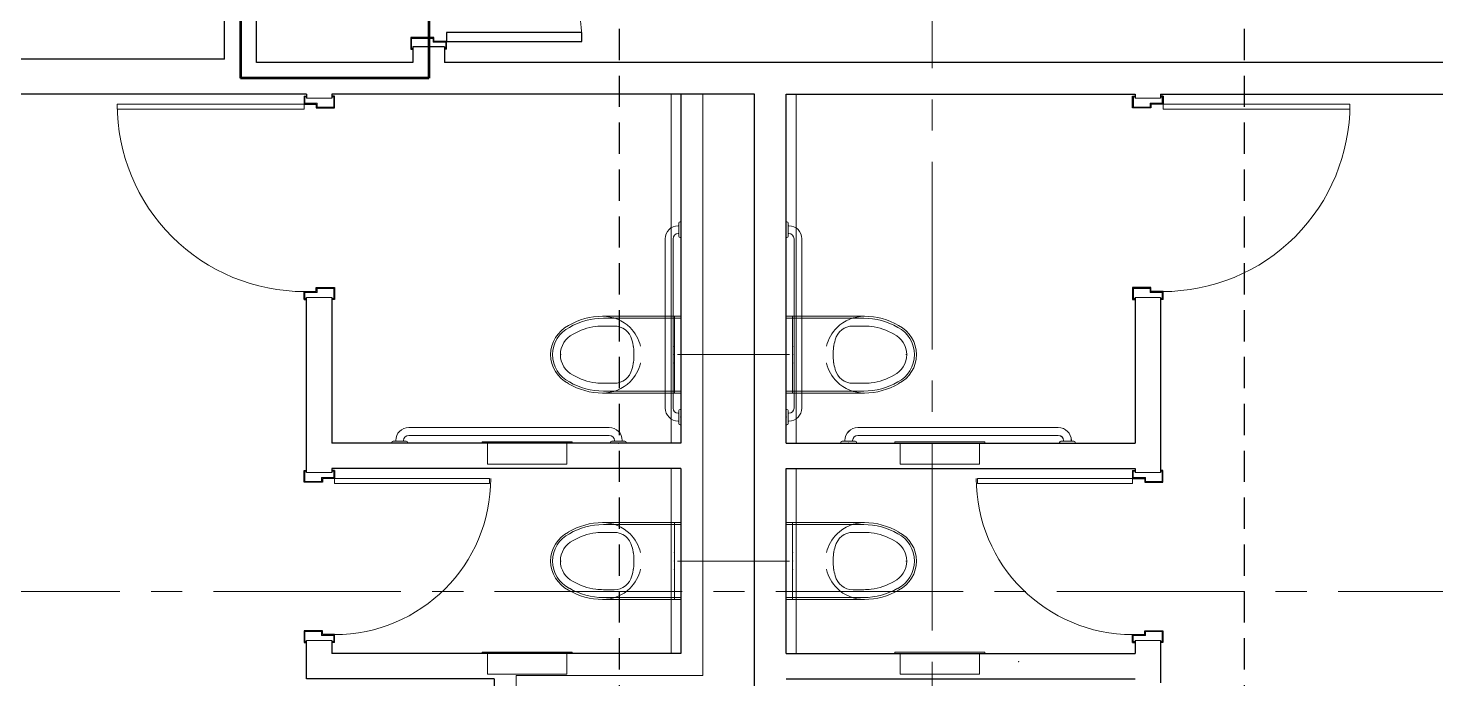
# Model space of a CAD drawing. Header units: inches. Extents: x -26012 to 27, y -11337 to 2082.
# Drawn here: x -21954.6 to -21684.2, y 650.4 to 775.3 of the extents above; entities that cross this region are included whole.
import ezdxf

# ---------------------------------------------------------------- set-up
doc = ezdxf.new("R2010")
doc.units = ezdxf.units.IN
doc.header["$LTSCALE"] = 48
doc.header["$MEASUREMENT"] = 0
for name, pattern in [('A106$0$DGN Style 4', [381.581252, 190.671456, -95.335728, 0.238339, -95.335728]), ('A_Column Grid$0$CENTER2', [1.125, 0.75, -0.125, 0.125, -0.125]), ('NB - 13th_Penthouse_plan$0$HIDDEN2', [0.1875, 0.125, -0.0625])]:
    doc.linetypes.add(name, pattern=pattern)
for name, color, linetype in [('A106$0$A-DOOR', 8, 'Continuous'), ('A106$0$A-DOOR-FRAM', 8, 'Continuous'), ('A106$0$A-FLOR-PFIX', 8, 'Continuous'), ('A106$0$A-FLOR-SPCL', 8, 'Continuous'), ('A106$0$A-WALL-FULL-INTR', 8, 'Continuous'), ('A106$0$bc105-11 - A-WALL-FIRE', 8, 'Continuous'), ('A106$0$Level 30', 8, 'Continuous'), ('A605$0$A-CLNG-MECH-RTRN', 8, 'Continuous'), ('A605$0$A-CLNG-OPNG', 8, 'Continuous'), ('A605$0$A-WALL-FIRE', 8, 'Continuous'), ('A605$0$bc105-11 - Level 30', 8, 'Continuous'), ('A_Column Grid$0$A-GRID-GRD1-15', 8, 'A_Column Grid$0$CENTER2'), ('NB - 13th_Penthouse_plan$0$STDROPS', 1, 'NB - 13th_Penthouse_plan$0$HIDDEN2'), ('XREF', 8, 'Continuous')]:
    doc.layers.add(name, color=color, linetype=linetype)

# ---------------------------------------------------------------- blocks, each defined once
blk = doc.blocks.new('*U422')
at = {"layer": 'A106$0$A-DOOR', "linetype": 'Continuous', "lineweight": 0}
blk.add_arc((-76.5, 208, 0), 208, 270.0004, 360, dxfattribs=at)
at = {"layer": 'A106$0$A-DOOR', "linetype": 'Continuous', "lineweight": 0, "extrusion": (0, 0, -1)}
blk.add_arc((76.5, -208, 0), 208, 90.0004, 180, dxfattribs=at)
at = {"layer": 'A106$0$A-DOOR', "linetype": 'Continuous', "lineweight": 30}
for points in [[(131.5, 208, 0), (131.5, 194, 0), (-76.5, 194, 0), (-76.5, 208, 0)], [(131.5, -208, 0), (131.5, -194, 0), (-76.5, -194, 0), (-76.5, -208, 0)]]:
    blk.add_3dface(points, dxfattribs=at)
at = {"layer": 'A106$0$A-DOOR-FRAM', "linetype": 'Continuous', "lineweight": 30}
for p, q in [((-131.5, 202, 0), (-131.5, 220, 0)), ((-131.5, 220, 0), (-128.5, 220, 0)), ((-76.5, 220, 0), (-79.5, 220, 0)), ((-76.5, 220, 0), (-76.5, 208, 0)), ((-95.9, 202, 0), (-131.5, 202, 0)), ((-76.5, 208, 0), (-95.9, 208, 0)), ((-95.9, 208, 0), (-95.9, 202, 0)), ((-131.5, -202, 0), (-131.5, -220, 0)), ((-95.9, -202, 0), (-131.5, -202, 0)), ((-95.9, -208, 0), (-95.9, -202, 0)), ((-76.5, -208, 0), (-95.9, -208, 0)), ((-76.5, -220, 0), (-76.5, -208, 0)), ((-131.5, -220, 0), (-128.5, -220, 0)), ((-76.5, -220, 0), (-79.5, -220, 0))]:
    blk.add_line(p, q, dxfattribs=at)
at = {"layer": 'A106$0$A-DOOR-FRAM', "linetype": 'Continuous', "lineweight": 13}
for p, q in [((-130.3, 203.2, 0), (-130.3, 218.8, 0)), ((-130.3, 218.8, 0), (-128.5, 218.8, 0)), ((-128.5, 218.8, 0), (-128.5, 220, 0)), ((-79.5, 220, 0), (-79.5, 218.8, 0)), ((-77.7, 218.8, 0), (-79.5, 218.8, 0)), ((-77.7, 218.8, 0), (-77.7, 209.2, 0)), ((-97.1, 203.2, 0), (-130.3, 203.2, 0)), ((-77.7, 209.2, 0), (-97.1, 209.2, 0)), ((-97.1, 209.2, 0), (-97.1, 203.2, 0)), ((-97.1, -203.2, 0), (-130.3, -203.2, 0)), ((-130.3, -203.2, 0), (-130.3, -218.8, 0)), ((-97.1, -209.2, 0), (-97.1, -203.2, 0)), ((-77.7, -209.2, 0), (-97.1, -209.2, 0)), ((-77.7, -218.8, 0), (-77.7, -209.2, 0)), ((-130.3, -218.8, 0), (-128.5, -218.8, 0)), ((-128.5, -218.8, 0), (-128.5, -220, 0)), ((-79.5, -220, 0), (-79.5, -218.8, 0)), ((-77.7, -218.8, 0), (-79.5, -218.8, 0))]:
    blk.add_line(p, q, dxfattribs=at)
blk = doc.blocks.new('A106$0$AFWALL')
at = {"layer": 'A106$0$A-FLOR-PFIX', "linetype": 'Continuous', "lineweight": 13}
for p, q in [((0, 7), (0, 7.38)), ((1.23, 7.38), (0, 7.38)), ((0, 7.38), (0, 5.92)), ((14.88, 7), (0, 7)), ((0, 7), (0, 0)), ((0, 5.92), (0, 5.64)), ((0, 5.64), (0, 5.1)), ((1.23, 3.52), (1.23, 7.38)), ((15.02, 7.38), (1.23, 7.38)), ((1.23, 7.38), (1.23, 5.73)), ((1.23, 5.73), (1.23, 5.48)), ((1.23, 5.48), (1.23, 4.99)), ((14.88, 5.5), (12.83, 5.5)), ((0, 5.1), (0, 4.4)), ((0, 4.4), (0, 3.11)), ((0, 2.92), (0, 3.11)), ((0, 2.74), (0, 2.92)), ((0, 2.59), (0, 2.74)), ((1.23, 4.99), (1.23, 4.35)), ((1.23, 4.35), (1.23, 3.07)), ((1.23, 3.52), (1.23, 3.28)), ((1.23, 3.28), (1.23, 2.6)), ((1.23, 2.84), (1.23, 3.07)), ((1.23, 2.63), (1.23, 2.84)), ((-0.64, 0), (0.57, 0)), ((0, 2.59), (0, 1.85)), ((0, 1.85), (0, 0.96)), ((0, 0.96), (0, 0)), ((0, -7), (0, 0)), ((0, 0), (0, -0.96)), ((0.64, 0), (0, 0)), ((1.23, 2.45), (1.23, 2.63)), ((1.23, 2.6), (1.23, 1.62)), ((1.23, 2.45), (1.23, 1.75)), ((1.23, 1.75), (1.23, 0.91)), ((1.23, 1.62), (1.23, 1.59)), ((1.23, 1.59), (1.23, 1.5)), ((1.23, 1.5), (1.23, 1.35)), ((1.23, 1.35), (1.23, 0.92)), ((1.23, 0.92), (1.23, 0.47)), ((1.23, 0.91), (1.23, 0)), ((1.23, 0.47), (1.23, 0)), ((1.23, 0), (1.23, -0.47)), ((1.23, 0), (1.23, -0.91)), ((1.29, 0), (1.23, 0)), ((8.95, 0), (8.94, 0)), ((8.94, 0), (9, 0)), ((9.05, 0), (8.95, 0)), ((9.14, 1.62), (9.21, 1.62)), ((22.99, 0), (23.05, 0)), ((23.05, 0), (23.09, 0)), ((23.09, 0), (23.12, 0)), ((23.12, 0), (23.13, 0)), ((0, -0.96), (0, -1.85)), ((0, -1.85), (0, -2.59)), ((0, -2.74), (0, -2.59)), ((1.23, -0.47), (1.23, -0.92)), ((1.23, -0.91), (1.23, -1.75)), ((1.23, -0.92), (1.23, -1.35)), ((1.23, -1.35), (1.23, -1.5)), ((1.23, -1.5), (1.23, -1.59)), ((1.23, -1.59), (1.23, -1.62)), ((1.23, -1.62), (1.23, -2.6)), ((1.23, -1.75), (1.23, -2.45)), ((1.23, -2.63), (1.23, -2.45)), ((1.23, -2.6), (1.23, -3.28)), ((1.23, -2.84), (1.23, -2.63)), ((7.67, -1.62), (7.66, -1.62)), ((7.66, -1.62), (7.71, -1.62)), ((7.76, -1.62), (7.67, -1.62)), ((9.14, -1.62), (9.21, -1.62)), ((0, -2.92), (0, -2.74)), ((0, -3.11), (0, -2.92)), ((0, -4.4), (0, -3.11)), ((0, -4.4), (0, -5.1)), ((0, -5.1), (0, -5.64)), ((1.23, -3.07), (1.23, -2.84)), ((1.23, -4.35), (1.23, -3.07)), ((1.23, -3.28), (1.23, -3.52)), ((1.23, -3.52), (1.23, -7.38)), ((1.23, -4.35), (1.23, -4.99)), ((1.23, -4.99), (1.23, -5.48)), ((0, -5.64), (0, -5.92)), ((0, -7.38), (0, -5.92)), ((0, -7), (0, -7.38)), ((14.88, -7), (0, -7)), ((1.23, -7.38), (0, -7.38)), ((1.23, -5.48), (1.23, -5.73)), ((1.23, -7.38), (1.23, -5.73)), ((15.02, -7.38), (1.23, -7.38)), ((14.88, -5.5), (12.83, -5.5))]:
    blk.add_line(p, q, dxfattribs=at)
for centre, radius, start, end in [((12.81, 2), 3.5, 89.6441, 166.4342), ((15.04, -0.17), 7.54, 90.1427, 134.4461), ((14.88, -6), 13, 59.8405, 90), ((14.88, -6), 13, 59.8406, 90.0001), ((14.88, -6), 11.5, 82.8545, 90), ((14.95, -5.73), 13.11, 59.5714, 89.6853), ((14.88, -6), 11.5, 59.6174, 82.8545), ((18.75, 0), 6.25, 0, 63.0198), ((15.04, -0.17), 7.54, 134.4461, 166.2742), ((19, 0), 10, 163.6146, 180), ((18.75, 0), 4.38, 0, 63.6571), ((18.75, 0), 5.88, 0, 63.119), ((15.04, 0.16), 7.54, 193.7258, 225.5539), ((19, 0), 10, 180, 196.3854), ((18.75, 0), 4.38, 296.3429, 0), ((18.75, 0), 5.88, 296.881, 0), ((18.75, 0), 6.25, 296.9802, 0), ((12.81, -2), 3.5, 193.5658, 270.3559), ((15.04, 0.16), 7.54, 225.5539, 269.8573), ((14.88, 6), 13, 269.9999, 300.1594), ((14.88, 6), 13, 270, 300.1595), ((14.88, 6), 11.5, 277.1455, 300.3826), ((14.88, 6), 11.5, 270, 277.1455), ((14.95, 5.73), 13.11, 270.3147, 300.4286)]:
    blk.add_arc(centre, radius, start, end, dxfattribs=at)
for p in [(0, 0), (1.23, 1.62), (1.23, 0), (1.23, -1.62)]:
    blk.add_point(p, dxfattribs=at)
blk = doc.blocks.new('A106$0$AFWALL_1')
at = {"layer": 'A106$0$A-FLOR-PFIX', "linetype": 'Continuous', "lineweight": 13}
for p, q in [((-15.02, 7.38), (-1.23, 7.38)), ((-14.88, 7), (0, 7)), ((-14.88, 5.5), (-12.83, 5.5)), ((-1.23, 3.52), (-1.23, 7.38)), ((-1.23, 7.38), (0, 7.38)), ((-1.23, 7.38), (-1.23, 5.73)), ((-1.23, 5.73), (-1.23, 5.48)), ((-1.23, 5.48), (-1.23, 4.99)), ((0, 7), (0, 7.38)), ((0, 7.38), (0, 5.92)), ((0, 7), (0, 0)), ((0, 5.92), (0, 5.64)), ((0, 5.64), (0, 5.1)), ((-1.23, 4.99), (-1.23, 4.35)), ((-1.23, 4.35), (-1.23, 3.07)), ((-1.23, 3.52), (-1.23, 3.28)), ((-1.23, 3.28), (-1.23, 2.6)), ((-1.23, 2.84), (-1.23, 3.07)), ((-1.23, 2.63), (-1.23, 2.84)), ((0, 5.1), (0, 4.4)), ((0, 4.4), (0, 3.11)), ((0, 2.92), (0, 3.11)), ((0, 2.74), (0, 2.92)), ((0, 2.59), (0, 2.74)), ((-23.12, 0), (-23.13, 0)), ((-23.09, 0), (-23.12, 0)), ((-23.05, 0), (-23.09, 0)), ((-22.99, 0), (-23.05, 0)), ((-9.14, 1.62), (-9.21, 1.62)), ((-9.05, 0), (-8.95, 0)), ((-8.94, 0), (-9, 0)), ((-8.95, 0), (-8.94, 0)), ((-1.29, 0), (-1.23, 0)), ((-1.23, 2.45), (-1.23, 2.63)), ((-1.23, 2.6), (-1.23, 1.62)), ((-1.23, 2.45), (-1.23, 1.75)), ((-1.23, 1.75), (-1.23, 0.91)), ((-1.23, 1.62), (-1.23, 1.59)), ((-1.23, 1.59), (-1.23, 1.5)), ((-1.23, 1.5), (-1.23, 1.35)), ((-1.23, 1.35), (-1.23, 0.92)), ((-1.23, 0.92), (-1.23, 0.47)), ((-1.23, 0.91), (-1.23, 0)), ((-1.23, 0.47), (-1.23, 0)), ((-1.23, 0), (-1.23, -0.47)), ((-1.23, 0), (-1.23, -0.91)), ((-0.64, 0), (0, 0)), ((0.64, 0), (-0.57, 0)), ((0, 2.59), (0, 1.85)), ((0, 1.85), (0, 0.96)), ((0, 0.96), (0, 0)), ((0, -7), (0, 0)), ((0, 0), (0, -0.96)), ((-9.14, -1.62), (-9.21, -1.62)), ((-7.76, -1.62), (-7.67, -1.62)), ((-7.66, -1.62), (-7.71, -1.62)), ((-7.67, -1.62), (-7.66, -1.62)), ((-1.23, -0.47), (-1.23, -0.92)), ((-1.23, -0.91), (-1.23, -1.75)), ((-1.23, -0.92), (-1.23, -1.35)), ((-1.23, -1.35), (-1.23, -1.5)), ((-1.23, -1.5), (-1.23, -1.59)), ((-1.23, -1.59), (-1.23, -1.62)), ((-1.23, -1.62), (-1.23, -2.6)), ((-1.23, -1.75), (-1.23, -2.45)), ((-1.23, -2.63), (-1.23, -2.45)), ((-1.23, -2.6), (-1.23, -3.28)), ((-1.23, -2.84), (-1.23, -2.63)), ((0, -0.96), (0, -1.85)), ((0, -1.85), (0, -2.59)), ((0, -2.74), (0, -2.59)), ((-1.23, -3.07), (-1.23, -2.84)), ((-1.23, -4.35), (-1.23, -3.07)), ((-1.23, -3.28), (-1.23, -3.52)), ((-1.23, -3.52), (-1.23, -7.38)), ((-1.23, -4.35), (-1.23, -4.99)), ((-1.23, -4.99), (-1.23, -5.48)), ((0, -2.92), (0, -2.74)), ((0, -3.11), (0, -2.92)), ((0, -4.4), (0, -3.11)), ((0, -4.4), (0, -5.1)), ((0, -5.1), (0, -5.64)), ((-15.02, -7.38), (-1.23, -7.38)), ((-14.88, -5.5), (-12.83, -5.5)), ((-14.88, -7), (0, -7)), ((-1.23, -5.48), (-1.23, -5.73)), ((-1.23, -7.38), (-1.23, -5.73)), ((-1.23, -7.38), (0, -7.38)), ((0, -5.64), (0, -5.92)), ((0, -7.38), (0, -5.92)), ((0, -7), (0, -7.38))]:
    blk.add_line(p, q, dxfattribs=at)
at = {"layer": 'A106$0$A-FLOR-PFIX', "linetype": 'Continuous', "lineweight": 13, "extrusion": (0, 0, -1)}
for centre, radius, start, end in [((18.75, 0), 6.25, 360, 63.0198), ((14.95, -5.73), 13.11, 59.5714, 89.6853), ((14.88, -6), 13, 59.8405, 90), ((14.88, -6), 13, 59.8406, 90.0001), ((14.88, -6), 11.5, 59.6174, 82.8545), ((14.88, -6), 11.5, 82.8545, 90), ((15.04, -0.17), 7.54, 90.1427, 134.4461), ((12.81, 2), 3.5, 89.6441, 166.4342), ((18.75, 0), 5.88, 360, 63.119), ((18.75, 0), 4.38, 360, 63.6571), ((15.04, -0.17), 7.54, 134.4461, 166.2742), ((19, 0), 10, 163.6146, 180), ((18.75, 0), 6.25, 296.9802, 360), ((18.75, 0), 5.88, 296.881, 360), ((18.75, 0), 4.38, 296.3429, 360), ((15.04, 0.16), 7.54, 193.7258, 225.5539), ((19, 0), 10, 180, 196.3854), ((14.88, 6), 13, 269.9999, 300.1594), ((14.88, 6), 13, 270, 300.1595), ((14.88, 6), 11.5, 277.1455, 300.3826), ((15.04, 0.16), 7.54, 225.5539, 269.8573), ((12.81, -2), 3.5, 193.5658, 270.3559), ((14.95, 5.73), 13.11, 270.3147, 300.4286), ((14.88, 6), 11.5, 270, 277.1455)]:
    blk.add_arc(centre, radius, start, end, dxfattribs=at)
at = {"layer": 'A106$0$A-FLOR-PFIX', "linetype": 'Continuous', "lineweight": 13}
for p in [(-1.23, 1.62), (-1.23, 0), (0, 0), (-1.23, -1.62)]:
    blk.add_point(p, dxfattribs=at)
blk = doc.blocks.new('A106$0$AFWALL_2')
at = {"layer": 'A106$0$A-FLOR-PFIX', "linetype": 'Continuous', "lineweight": 13}
for p, q in [((0, 7), (0, 7.38)), ((1.23, 7.38), (0, 7.38)), ((0, 7.38), (0, 5.92)), ((14.88, 7), (0, 7)), ((0, 7), (0, 0)), ((0, 5.92), (0, 5.64)), ((0, 5.64), (0, 5.1)), ((1.23, 3.52), (1.23, 7.38)), ((15.02, 7.38), (1.23, 7.38)), ((1.23, 7.38), (1.23, 5.73)), ((1.23, 5.73), (1.23, 5.48)), ((1.23, 5.48), (1.23, 4.99)), ((14.88, 5.5), (12.83, 5.5)), ((0, 5.1), (0, 4.4)), ((0, 4.4), (0, 3.11)), ((0, 2.92), (0, 3.11)), ((0, 2.74), (0, 2.92)), ((0, 2.59), (0, 2.74)), ((1.23, 4.99), (1.23, 4.35)), ((1.23, 4.35), (1.23, 3.07)), ((1.23, 3.52), (1.23, 3.28)), ((1.23, 3.28), (1.23, 2.6)), ((1.23, 2.84), (1.23, 3.07)), ((1.23, 2.63), (1.23, 2.84)), ((-0.64, 0), (0.57, 0)), ((0, 2.59), (0, 1.85)), ((0, 1.85), (0, 0.96)), ((0, 0.96), (0, 0)), ((0, -7), (0, 0)), ((0, 0), (0, -0.96)), ((0.64, 0), (0, 0)), ((1.23, 2.45), (1.23, 2.63)), ((1.23, 2.6), (1.23, 1.62)), ((1.23, 2.45), (1.23, 1.75)), ((1.23, 1.75), (1.23, 0.91)), ((1.23, 1.62), (1.23, 1.59)), ((1.23, 1.59), (1.23, 1.5)), ((1.23, 1.5), (1.23, 1.35)), ((1.23, 1.35), (1.23, 0.92)), ((1.23, 0.92), (1.23, 0.47)), ((1.23, 0.91), (1.23, 0)), ((1.23, 0.47), (1.23, 0)), ((1.23, 0), (1.23, -0.47)), ((1.23, 0), (1.23, -0.91)), ((1.29, 0), (1.23, 0)), ((8.95, 0), (8.94, 0)), ((8.94, 0), (9, 0)), ((9.05, 0), (8.95, 0)), ((9.14, 1.62), (9.21, 1.62)), ((22.99, 0), (23.05, 0)), ((23.05, 0), (23.09, 0)), ((23.09, 0), (23.12, 0)), ((23.12, 0), (23.13, 0)), ((0, -0.96), (0, -1.85)), ((0, -1.85), (0, -2.59)), ((0, -2.74), (0, -2.59)), ((1.23, -0.47), (1.23, -0.92)), ((1.23, -0.91), (1.23, -1.75)), ((1.23, -0.92), (1.23, -1.35)), ((1.23, -1.35), (1.23, -1.5)), ((1.23, -1.5), (1.23, -1.59)), ((1.23, -1.59), (1.23, -1.62)), ((1.23, -1.62), (1.23, -2.6)), ((1.23, -1.75), (1.23, -2.45)), ((1.23, -2.63), (1.23, -2.45)), ((1.23, -2.6), (1.23, -3.28)), ((1.23, -2.84), (1.23, -2.63)), ((7.67, -1.62), (7.66, -1.62)), ((7.66, -1.62), (7.71, -1.62)), ((7.76, -1.62), (7.67, -1.62)), ((9.14, -1.62), (9.21, -1.62)), ((0, -2.92), (0, -2.74)), ((0, -3.11), (0, -2.92)), ((0, -4.4), (0, -3.11)), ((0, -4.4), (0, -5.1)), ((0, -5.1), (0, -5.64)), ((1.23, -3.07), (1.23, -2.84)), ((1.23, -4.35), (1.23, -3.07)), ((1.23, -3.28), (1.23, -3.52)), ((1.23, -3.52), (1.23, -7.38)), ((1.23, -4.35), (1.23, -4.99)), ((1.23, -4.99), (1.23, -5.48)), ((0, -5.64), (0, -5.92)), ((0, -7.38), (0, -5.92)), ((0, -7), (0, -7.38)), ((14.88, -7), (0, -7)), ((1.23, -7.38), (0, -7.38)), ((1.23, -5.48), (1.23, -5.73)), ((1.23, -7.38), (1.23, -5.73)), ((15.02, -7.38), (1.23, -7.38)), ((14.88, -5.5), (12.83, -5.5))]:
    blk.add_line(p, q, dxfattribs=at)
for centre, radius, start, end in [((12.81, 2), 3.5, 89.6441, 166.4342), ((15.04, -0.17), 7.54, 90.1427, 134.4461), ((14.88, -6), 13, 59.8405, 90), ((14.88, -6), 13, 59.8406, 90.0001), ((14.88, -6), 11.5, 82.8545, 90), ((14.95, -5.73), 13.11, 59.5714, 89.6853), ((14.88, -6), 11.5, 59.6174, 82.8545), ((18.75, 0), 6.25, 0, 63.0198), ((15.04, -0.17), 7.54, 134.4461, 166.2742), ((19, 0), 10, 163.6146, 180), ((18.75, 0), 4.38, 0, 63.6571), ((18.75, 0), 5.88, 0, 63.119), ((15.04, 0.16), 7.54, 193.7258, 225.5539), ((19, 0), 10, 180, 196.3854), ((18.75, 0), 4.38, 296.3429, 0), ((18.75, 0), 5.88, 296.881, 0), ((18.75, 0), 6.25, 296.9802, 0), ((12.81, -2), 3.5, 193.5658, 270.3559), ((15.04, 0.16), 7.54, 225.5539, 269.8573), ((14.88, 6), 13, 269.9999, 300.1594), ((14.88, 6), 13, 270, 300.1595), ((14.88, 6), 11.5, 277.1455, 300.3826), ((14.88, 6), 11.5, 270, 277.1455), ((14.95, 5.73), 13.11, 270.3147, 300.4286)]:
    blk.add_arc(centre, radius, start, end, dxfattribs=at)
for p in [(0, 0), (1.23, 1.62), (1.23, 0), (1.23, -1.62)]:
    blk.add_point(p, dxfattribs=at)
blk = doc.blocks.new('A106$0$AFWALL_3')
at = {"layer": 'A106$0$A-FLOR-PFIX', "linetype": 'Continuous', "lineweight": 13}
for p, q in [((-15.02, 7.38), (-1.23, 7.38)), ((-14.88, 7), (0, 7)), ((-14.88, 5.5), (-12.83, 5.5)), ((-1.23, 3.52), (-1.23, 7.38)), ((-1.23, 7.38), (0, 7.38)), ((-1.23, 7.38), (-1.23, 5.73)), ((-1.23, 5.73), (-1.23, 5.48)), ((-1.23, 5.48), (-1.23, 4.99)), ((0, 7), (0, 7.38)), ((0, 7.38), (0, 5.92)), ((0, 7), (0, 0)), ((0, 5.92), (0, 5.64)), ((0, 5.64), (0, 5.1)), ((-1.23, 4.99), (-1.23, 4.35)), ((-1.23, 4.35), (-1.23, 3.07)), ((-1.23, 3.52), (-1.23, 3.28)), ((-1.23, 3.28), (-1.23, 2.6)), ((-1.23, 2.84), (-1.23, 3.07)), ((-1.23, 2.63), (-1.23, 2.84)), ((0, 5.1), (0, 4.4)), ((0, 4.4), (0, 3.11)), ((0, 2.92), (0, 3.11)), ((0, 2.74), (0, 2.92)), ((0, 2.59), (0, 2.74)), ((-23.12, 0), (-23.13, 0)), ((-23.09, 0), (-23.12, 0)), ((-23.05, 0), (-23.09, 0)), ((-22.99, 0), (-23.05, 0)), ((-9.14, 1.62), (-9.21, 1.62)), ((-9.05, 0), (-8.95, 0)), ((-8.94, 0), (-9, 0)), ((-8.95, 0), (-8.94, 0)), ((-1.29, 0), (-1.23, 0)), ((-1.23, 2.45), (-1.23, 2.63)), ((-1.23, 2.6), (-1.23, 1.62)), ((-1.23, 2.45), (-1.23, 1.75)), ((-1.23, 1.75), (-1.23, 0.91)), ((-1.23, 1.62), (-1.23, 1.59)), ((-1.23, 1.59), (-1.23, 1.5)), ((-1.23, 1.5), (-1.23, 1.35)), ((-1.23, 1.35), (-1.23, 0.92)), ((-1.23, 0.92), (-1.23, 0.47)), ((-1.23, 0.91), (-1.23, 0)), ((-1.23, 0.47), (-1.23, 0)), ((-1.23, 0), (-1.23, -0.47)), ((-1.23, 0), (-1.23, -0.91)), ((-0.64, 0), (0, 0)), ((0.64, 0), (-0.57, 0)), ((0, 2.59), (0, 1.85)), ((0, 1.85), (0, 0.96)), ((0, 0.96), (0, 0)), ((0, -7), (0, 0)), ((0, 0), (0, -0.96)), ((-9.14, -1.62), (-9.21, -1.62)), ((-7.76, -1.62), (-7.67, -1.62)), ((-7.66, -1.62), (-7.71, -1.62)), ((-7.67, -1.62), (-7.66, -1.62)), ((-1.23, -0.47), (-1.23, -0.92)), ((-1.23, -0.91), (-1.23, -1.75)), ((-1.23, -0.92), (-1.23, -1.35)), ((-1.23, -1.35), (-1.23, -1.5)), ((-1.23, -1.5), (-1.23, -1.59)), ((-1.23, -1.59), (-1.23, -1.62)), ((-1.23, -1.62), (-1.23, -2.6)), ((-1.23, -1.75), (-1.23, -2.45)), ((-1.23, -2.63), (-1.23, -2.45)), ((-1.23, -2.6), (-1.23, -3.28)), ((-1.23, -2.84), (-1.23, -2.63)), ((0, -0.96), (0, -1.85)), ((0, -1.85), (0, -2.59)), ((0, -2.74), (0, -2.59)), ((-1.23, -3.07), (-1.23, -2.84)), ((-1.23, -4.35), (-1.23, -3.07)), ((-1.23, -3.28), (-1.23, -3.52)), ((-1.23, -3.52), (-1.23, -7.38)), ((-1.23, -4.35), (-1.23, -4.99)), ((-1.23, -4.99), (-1.23, -5.48)), ((0, -2.92), (0, -2.74)), ((0, -3.11), (0, -2.92)), ((0, -4.4), (0, -3.11)), ((0, -4.4), (0, -5.1)), ((0, -5.1), (0, -5.64)), ((-15.02, -7.38), (-1.23, -7.38)), ((-14.88, -5.5), (-12.83, -5.5)), ((-14.88, -7), (0, -7)), ((-1.23, -5.48), (-1.23, -5.73)), ((-1.23, -7.38), (-1.23, -5.73)), ((-1.23, -7.38), (0, -7.38)), ((0, -5.64), (0, -5.92)), ((0, -7.38), (0, -5.92)), ((0, -7), (0, -7.38))]:
    blk.add_line(p, q, dxfattribs=at)
at = {"layer": 'A106$0$A-FLOR-PFIX', "linetype": 'Continuous', "lineweight": 13, "extrusion": (0, 0, -1)}
for centre, radius, start, end in [((18.75, 0), 6.25, 360, 63.0198), ((14.95, -5.73), 13.11, 59.5714, 89.6853), ((14.88, -6), 13, 59.8405, 90), ((14.88, -6), 13, 59.8406, 90.0001), ((14.88, -6), 11.5, 59.6174, 82.8545), ((14.88, -6), 11.5, 82.8545, 90), ((15.04, -0.17), 7.54, 90.1427, 134.4461), ((12.81, 2), 3.5, 89.6441, 166.4342), ((18.75, 0), 5.88, 360, 63.119), ((18.75, 0), 4.38, 360, 63.6571), ((15.04, -0.17), 7.54, 134.4461, 166.2742), ((19, 0), 10, 163.6146, 180), ((18.75, 0), 6.25, 296.9802, 360), ((18.75, 0), 5.88, 296.881, 360), ((18.75, 0), 4.38, 296.3429, 360), ((15.04, 0.16), 7.54, 193.7258, 225.5539), ((19, 0), 10, 180, 196.3854), ((14.88, 6), 13, 269.9999, 300.1594), ((14.88, 6), 13, 270, 300.1595), ((14.88, 6), 11.5, 277.1455, 300.3826), ((15.04, 0.16), 7.54, 225.5539, 269.8573), ((12.81, -2), 3.5, 193.5658, 270.3559), ((14.95, 5.73), 13.11, 270.3147, 300.4286), ((14.88, 6), 11.5, 270, 277.1455)]:
    blk.add_arc(centre, radius, start, end, dxfattribs=at)
at = {"layer": 'A106$0$A-FLOR-PFIX', "linetype": 'Continuous', "lineweight": 13}
for p in [(-1.23, 1.62), (-1.23, 0), (0, 0), (-1.23, -1.62)]:
    blk.add_point(p, dxfattribs=at)
blk = doc.blocks.new('*U376')
at = {"layer": 'A106$0$A-FLOR-SPCL', "linetype": 'Continuous', "lineweight": 13}
for p, q in [((-8.63, 0.75), (-8.63, 0.5)), ((8.63, 0.75), (-8.63, 0.75)), ((8.63, 0.5), (-8.63, 0.5)), ((-7.63, 0.5), (-7.63, -3.5)), ((7.63, 0.5), (7.62, -3.5)), ((8.63, 0.75), (8.63, 0.5)), ((7.62, -3.5), (-7.63, -3.5))]:
    blk.add_line(p, q, dxfattribs=at)
blk = doc.blocks.new('*U377')
at = {"layer": 'A106$0$A-FLOR-SPCL', "linetype": 'Continuous', "lineweight": 13}
for p, q in [((-8.63, 0.75), (-8.63, 0.5)), ((-8.63, 0.75), (8.63, 0.75)), ((-8.63, 0.5), (8.63, 0.5)), ((-7.63, 0.5), (-7.62, -3.5)), ((7.63, 0.5), (7.63, -3.5)), ((8.63, 0.75), (8.63, 0.5)), ((-7.62, -3.5), (7.63, -3.5))]:
    blk.add_line(p, q, dxfattribs=at)
blk = doc.blocks.new('*U379')
at = {"layer": 'A106$0$A-FLOR-SPCL', "linetype": 'Continuous', "lineweight": 13}
for p, q in [((-8.63, 0.75), (-8.63, 0.5)), ((8.63, 0.75), (-8.63, 0.75)), ((8.63, 0.5), (-8.63, 0.5)), ((-7.63, 0.5), (-7.63, -3.5)), ((7.63, 0.5), (7.62, -3.5)), ((8.63, 0.75), (8.63, 0.5)), ((7.62, -3.5), (-7.63, -3.5))]:
    blk.add_line(p, q, dxfattribs=at)
blk = doc.blocks.new('*U380')
at = {"layer": 'A106$0$A-FLOR-SPCL', "linetype": 'Continuous', "lineweight": 13}
for p, q in [((-8.63, 0.75), (-8.63, 0.5)), ((-8.63, 0.75), (8.63, 0.75)), ((-8.63, 0.5), (8.63, 0.5)), ((-7.63, 0.5), (-7.62, -3.5)), ((7.63, 0.5), (7.63, -3.5)), ((8.63, 0.75), (8.63, 0.5)), ((-7.62, -3.5), (7.63, -3.5))]:
    blk.add_line(p, q, dxfattribs=at)
blk = doc.blocks.new('A106$0$GBPL02')
at = {"layer": 'A106$0$Level 30', "linetype": 'Continuous', "lineweight": 0}
for p, q in [((-1.75, 3), (-40.25, 3)), ((-43.51, 0.12), (-43.51, 0)), ((-43.25, 0.37), (-40.75, 0.37)), ((-42.75, 0.5), (-42.75, 0.37)), ((-41.26, 0.5), (-41.25, 0.38)), ((-40.5, 0.12), (-40.5, 0)), ((-1.75, 1.5), (-40.25, 1.5)), ((-1.5, 0.12), (-1.5, 0)), ((1.25, 0.37), (-1.25, 0.37)), ((-0.75, 0.5), (-0.75, 0.37)), ((0.75, 0.5), (0.75, 0.37)), ((1.5, 0.12), (1.5, 0))]:
    blk.add_line(p, q, dxfattribs=at)
at = {"layer": 'A106$0$Level 30', "linetype": 'Continuous', "lineweight": 0, "extrusion": (0, 0, -1)}
for centre, radius, start, end in [((40.25, 0.5), 2.5, 360, 90), ((40.25, 0.5), 1, 360, 90), ((40.75, 0.12), 0.25, 90, 180), ((-1.25, 0.12), 0.25, 90, 180)]:
    blk.add_arc(centre, radius, start, end, dxfattribs=at)
at = {"layer": 'A106$0$Level 30', "linetype": 'Continuous', "lineweight": 0}
for centre, radius, start, end in [((-1.75, 0.5), 2.5, 0, 90), ((-43.25, 0.12), 0.25, 90, 180), ((-1.75, 0.5), 1, 0, 90), ((-1.25, 0.12), 0.25, 90, 180)]:
    blk.add_arc(centre, radius, start, end, dxfattribs=at)
blk.add_point((0, 0), dxfattribs=at)
blk = doc.blocks.new('A106$0$GBPL02_1')
at = {"layer": 'A106$0$Level 30', "linetype": 'Continuous', "lineweight": 0}
for p, q in [((1.75, 3), (40.25, 3)), ((-1.5, 0.12), (-1.5, 0)), ((-1.25, 0.38), (1.25, 0.38)), ((-0.75, 0.5), (-0.75, 0.38)), ((0.75, 0.5), (0.75, 0.37)), ((1.5, 0.12), (1.5, 0)), ((1.75, 1.5), (40.25, 1.5)), ((40.5, 0.12), (40.5, 0)), ((43.25, 0.38), (40.75, 0.38)), ((41.26, 0.5), (41.25, 0.38)), ((42.75, 0.5), (42.75, 0.38)), ((43.51, 0.12), (43.51, 0))]:
    blk.add_line(p, q, dxfattribs=at)
at = {"layer": 'A106$0$Level 30', "linetype": 'Continuous', "lineweight": 0, "extrusion": (0, 0, -1)}
for centre, radius, start, end in [((-1.75, 0.5), 2.5, 360, 90), ((-1.75, 0.5), 1, 360, 90), ((-1.25, 0.12), 0.25, 90, 180), ((-43.26, 0.12), 0.25, 90, 180)]:
    blk.add_arc(centre, radius, start, end, dxfattribs=at)
at = {"layer": 'A106$0$Level 30', "linetype": 'Continuous', "lineweight": 0}
for centre, radius, start, end in [((40.25, 0.5), 2.5, 0, 90), ((-1.25, 0.12), 0.25, 90, 180), ((40.25, 0.5), 1, 0, 90), ((40.75, 0.12), 0.25, 90, 180)]:
    blk.add_arc(centre, radius, start, end, dxfattribs=at)
blk.add_point((0, 0), dxfattribs=at)
blk = doc.blocks.new('A106$0$GBPL01')
at = {"layer": 'A106$0$A-FLOR-SPCL', "linetype": 'Continuous', "lineweight": 0}
for p, q in [((-0.5, 36.75), (-0.38, 36.75)), ((-0.5, 35.25), (-0.38, 35.25)), ((-0.38, 37.25), (-0.38, 34.75)), ((-0.13, 37.5), (0, 37.5)), ((-3, 1.75), (-3, 34.25)), ((-1.5, 1.75), (-1.5, 34.25)), ((-0.12, 34.5), (0, 34.5)), ((-0.5, 0.75), (-0.38, 0.75)), ((-0.38, -1.25), (-0.38, 1.25)), ((-0.12, 1.5), (0, 1.5)), ((-0.5, -0.75), (-0.38, -0.75)), ((-0.12, -1.5), (0, -1.5))]:
    blk.add_line(p, q, dxfattribs=at)
for centre, radius, start, end in [((-0.5, 34.25), 2.5, 90, 180), ((-0.5, 34.25), 1, 90, 180), ((-0.12, 34.75), 0.25, 180, 270), ((-0.12, -1.25), 0.25, 180, 270)]:
    blk.add_arc(centre, radius, start, end, dxfattribs=at)
at = {"layer": 'A106$0$A-FLOR-SPCL', "linetype": 'Continuous', "lineweight": 0, "extrusion": (0, 0, -1)}
for centre, radius, start, end in [((0.12, 37.25), 0.25, 360, 90), ((0.5, 1.75), 2.5, 270, 360), ((0.5, 1.75), 1, 270, 360), ((0.12, 1.25), 0.25, 360, 90)]:
    blk.add_arc(centre, radius, start, end, dxfattribs=at)
at = {"layer": 'A106$0$A-FLOR-SPCL', "linetype": 'Continuous', "lineweight": 0}
blk.add_point((0, 0), dxfattribs=at)
blk = doc.blocks.new('A106$0$GBPL02_2')
at = {"layer": 'A106$0$A-FLOR-SPCL', "linetype": 'Continuous', "lineweight": 0}
for p, q in [((-1.75, 3), (-40.25, 3)), ((-43.51, 0.12), (-43.51, 0)), ((-43.25, 0.37), (-40.75, 0.37)), ((-42.75, 0.5), (-42.75, 0.37)), ((-41.26, 0.5), (-41.25, 0.38)), ((-40.5, 0.12), (-40.5, 0)), ((-1.75, 1.5), (-40.25, 1.5)), ((-1.5, 0.12), (-1.5, 0)), ((1.25, 0.37), (-1.25, 0.37)), ((-0.75, 0.5), (-0.75, 0.37)), ((0.75, 0.5), (0.75, 0.37)), ((1.5, 0.12), (1.5, 0))]:
    blk.add_line(p, q, dxfattribs=at)
at = {"layer": 'A106$0$A-FLOR-SPCL', "linetype": 'Continuous', "lineweight": 0, "extrusion": (0, 0, -1)}
for centre, radius, start, end in [((40.25, 0.5), 2.5, 360, 90), ((40.25, 0.5), 1, 360, 90), ((40.75, 0.12), 0.25, 90, 180), ((-1.25, 0.12), 0.25, 90, 180)]:
    blk.add_arc(centre, radius, start, end, dxfattribs=at)
at = {"layer": 'A106$0$A-FLOR-SPCL', "linetype": 'Continuous', "lineweight": 0}
for centre, radius, start, end in [((-1.75, 0.5), 2.5, 0, 90), ((-43.25, 0.12), 0.25, 90, 180), ((-1.75, 0.5), 1, 0, 90), ((-1.25, 0.12), 0.25, 90, 180)]:
    blk.add_arc(centre, radius, start, end, dxfattribs=at)
blk.add_point((0, 0), dxfattribs=at)
blk = doc.blocks.new('A106$0$GBPL01_1')
at = {"layer": 'A106$0$A-FLOR-SPCL', "linetype": 'Continuous', "lineweight": 0}
for p, q in [((0.13, 37.5), (0, 37.5)), ((0.38, 37.25), (0.38, 34.75)), ((0.5, 36.75), (0.38, 36.75)), ((0.5, 35.25), (0.38, 35.25)), ((0.12, 34.5), (0, 34.5)), ((1.5, 1.75), (1.5, 34.25)), ((3, 1.75), (3, 34.25)), ((0.12, 1.5), (0, 1.5)), ((0.38, -1.25), (0.38, 1.25)), ((0.5, 0.75), (0.38, 0.75)), ((0.12, -1.5), (0, -1.5)), ((0.5, -0.75), (0.38, -0.75))]:
    blk.add_line(p, q, dxfattribs=at)
for centre, radius, start, end in [((0.13, 37.25), 0.25, 0, 90), ((0.13, 1.25), 0.25, 0, 90), ((0.5, 1.75), 1, 270, 0), ((0.5, 1.75), 2.5, 270, 0)]:
    blk.add_arc(centre, radius, start, end, dxfattribs=at)
at = {"layer": 'A106$0$A-FLOR-SPCL', "linetype": 'Continuous', "lineweight": 0, "extrusion": (0, 0, -1)}
for centre, radius, start, end in [((-0.5, 34.25), 2.5, 90, 180), ((-0.5, 34.25), 1, 90, 180), ((-0.13, 34.75), 0.25, 180, 270), ((-0.13, -1.25), 0.25, 180, 270)]:
    blk.add_arc(centre, radius, start, end, dxfattribs=at)
at = {"layer": 'A106$0$A-FLOR-SPCL', "linetype": 'Continuous', "lineweight": 0}
blk.add_point((0, 0), dxfattribs=at)
blk = doc.blocks.new('A106$0$GBPL02_3')
at = {"layer": 'A106$0$A-FLOR-SPCL', "linetype": 'Continuous', "lineweight": 0}
for p, q in [((1.75, 3), (40.25, 3)), ((-1.5, 0.12), (-1.5, 0)), ((-1.25, 0.38), (1.25, 0.38)), ((-0.75, 0.5), (-0.75, 0.38)), ((0.75, 0.5), (0.75, 0.37)), ((1.5, 0.12), (1.5, 0)), ((1.75, 1.5), (40.25, 1.5)), ((40.5, 0.12), (40.5, 0)), ((43.25, 0.38), (40.75, 0.38)), ((41.26, 0.5), (41.25, 0.38)), ((42.75, 0.5), (42.75, 0.38)), ((43.51, 0.12), (43.51, 0))]:
    blk.add_line(p, q, dxfattribs=at)
at = {"layer": 'A106$0$A-FLOR-SPCL', "linetype": 'Continuous', "lineweight": 0, "extrusion": (0, 0, -1)}
for centre, radius, start, end in [((-1.75, 0.5), 2.5, 360, 90), ((-1.75, 0.5), 1, 360, 90), ((-1.25, 0.12), 0.25, 90, 180), ((-43.26, 0.12), 0.25, 90, 180)]:
    blk.add_arc(centre, radius, start, end, dxfattribs=at)
at = {"layer": 'A106$0$A-FLOR-SPCL', "linetype": 'Continuous', "lineweight": 0}
for centre, radius, start, end in [((40.25, 0.5), 2.5, 0, 90), ((-1.25, 0.12), 0.25, 90, 180), ((40.25, 0.5), 1, 0, 90), ((40.75, 0.12), 0.25, 90, 180)]:
    blk.add_arc(centre, radius, start, end, dxfattribs=at)
blk.add_point((0, 0), dxfattribs=at)
blk = doc.blocks.new('*U369')
at = {"layer": 'A106$0$A-DOOR', "linetype": 'Continuous', "lineweight": 13}
for p, q in [((-660, 860), (-947, 860)), ((-947, 860), (-947, 852)), ((-946.9, 852), (-660, 852)), ((-660, 852), (-660, 860)), ((660, 852), (660, 860)), ((660, 860), (947, 860)), ((946.9, 852), (660, 852)), ((947, 859.5), (947, 852))]:
    blk.add_line(p, q, dxfattribs=at)
at = {"layer": 'A106$0$A-DOOR', "linetype": 'Continuous', "lineweight": 0}
for centre, radius, start, end in [((-659.3, 859.7), 287.8, 179.9485, 270.0515), ((-659.3, 859.7), 287.8, 179.9485, 181.5396), ((613, 285), 240, 180, 270)]:
    blk.add_arc(centre, radius, start, end, dxfattribs=at)
at = {"layer": 'A106$0$A-DOOR', "linetype": 'Continuous', "lineweight": 0, "extrusion": (0, 0, -1)}
for centre, radius, start, end in [((-659.3, 859.7), 287.8, 179.9485, 270.0515), ((613, 285), 240, 180, 270)]:
    blk.add_arc(centre, radius, start, end, dxfattribs=at)
at = {"layer": 'A106$0$A-DOOR', "linetype": 'Continuous', "lineweight": 13, "extrusion": (0, 0, -1)}
blk.add_arc((-659.3, 859.7), 287.8, 179.9482, 181.5396, dxfattribs=at)
at = {"layer": 'A106$0$A-DOOR', "linetype": 'Continuous', "lineweight": 13}
for points in [[(-613, 277), (-375, 277), (-375, 285), (-613, 285)], [(613, 277), (375, 277), (375, 285), (613, 285)]]:
    blk.add_3dface(points, dxfattribs=at)
at = {"layer": 'A106$0$A-DOOR-FRAM', "linetype": 'Continuous', "lineweight": 30}
for p, q in [((-660, 872), (-660, 860)), ((-660, 872), (-657, 872)), ((-613.2, 872), (-616.2, 872)), ((-613.2, 854), (-613.2, 872)), ((613.2, 854), (613.2, 872)), ((613.2, 872), (616.2, 872)), ((660, 872), (657, 872)), ((660, 872), (660, 860)), ((-660, 860), (-641.2, 860)), ((-641.2, 860), (-641.2, 854)), ((-641.2, 854), (-613.2, 854)), ((641.2, 854), (613.2, 854)), ((660, 860), (641.2, 860)), ((641.2, 860), (641.2, 854)), ((-660, 559.9), (-660, 571.9)), ((-660, 571.9), (-641.2, 571.9)), ((-641.2, 571.9), (-641.2, 577.9)), ((-641.2, 577.9), (-613.2, 577.9)), ((-613.2, 577.9), (-613.2, 559.9)), ((613.2, 577.9), (613.2, 559.9)), ((641.2, 577.9), (613.2, 577.9)), ((641.2, 571.9), (641.2, 577.9)), ((660, 571.9), (641.2, 571.9)), ((660, 559.9), (660, 571.9)), ((-660, 559.9), (-657, 559.9)), ((-613.2, 559.9), (-616.2, 559.9)), ((613.2, 559.9), (616.2, 559.9)), ((660, 559.9), (657, 559.9)), ((-659.8, 279), (-659.8, 297)), ((-659.8, 297), (-656.8, 297)), ((-613, 285), (-631.8, 285)), ((-631.8, 285), (-631.8, 279)), ((-613, 297), (-616, 297)), ((-613, 297), (-613, 285)), ((613, 297), (613, 285)), ((613, 297), (616, 297)), ((613, 285), (631.8, 285)), ((631.8, 285), (631.8, 279)), ((659.8, 297), (656.8, 297)), ((659.8, 279), (659.8, 297)), ((-631.8, 279), (-659.8, 279)), ((631.8, 279), (659.8, 279)), ((-659.8, 51), (-659.8, 33)), ((-631.8, 51), (-659.8, 51)), ((-631.8, 45), (-631.8, 51)), ((-613, 45), (-631.8, 45)), ((-613, 33), (-613, 45)), ((613, 33), (613, 45)), ((613, 45), (631.8, 45)), ((631.8, 45), (631.8, 51)), ((631.8, 51), (659.8, 51)), ((659.8, 51), (659.8, 33)), ((-659.8, 33), (-656.8, 33)), ((-613, 33), (-616, 33)), ((613, 33), (616, 33)), ((659.8, 33), (656.8, 33))]:
    blk.add_line(p, q, dxfattribs=at)
at = {"layer": 'A106$0$A-DOOR-FRAM', "linetype": 'Continuous', "lineweight": 13}
for p, q in [((-658.8, 870.8), (-658.8, 861.2)), ((-658.8, 870.8), (-657, 870.8)), ((-657, 872), (-657, 870.8)), ((-616.2, 870.8), (-616.2, 872)), ((-614.4, 870.8), (-616.2, 870.8)), ((-614.4, 855.2), (-614.4, 870.8)), ((614.4, 855.2), (614.4, 870.8)), ((614.4, 870.8), (616.2, 870.8)), ((616.2, 870.8), (616.2, 872)), ((657, 872), (657, 870.8)), ((658.8, 870.8), (657, 870.8)), ((658.8, 870.8), (658.8, 861.2)), ((-658.8, 861.2), (-640, 861.2)), ((-640, 861.2), (-640, 855.2)), ((-640, 855.2), (-614.4, 855.2)), ((640, 855.2), (614.4, 855.2)), ((658.8, 861.2), (640, 861.2)), ((640, 861.2), (640, 855.2)), ((-658.8, 561.1), (-658.8, 570.7)), ((-658.8, 570.7), (-640, 570.7)), ((-640, 570.7), (-640, 576.7)), ((-640, 576.7), (-614.4, 576.7)), ((-614.4, 576.7), (-614.4, 561.1)), ((640, 576.7), (614.4, 576.7)), ((614.4, 576.7), (614.4, 561.1)), ((640, 570.7), (640, 576.7)), ((658.8, 570.7), (640, 570.7)), ((658.8, 561.1), (658.8, 570.7)), ((-658.8, 561.1), (-657, 561.1)), ((-657, 559.9), (-657, 561.1)), ((-614.4, 561.1), (-616.2, 561.1)), ((-616.2, 561.1), (-616.2, 559.9)), ((614.4, 561.1), (616.2, 561.1)), ((616.2, 561.1), (616.2, 559.9)), ((657, 559.9), (657, 561.1)), ((658.8, 561.1), (657, 561.1)), ((-658.6, 280.2), (-658.6, 295.8)), ((-658.6, 295.8), (-656.8, 295.8)), ((-656.8, 295.8), (-656.8, 297)), ((-614.2, 286.2), (-633, 286.2)), ((-633, 286.2), (-633, 280.2)), ((-616, 297), (-616, 295.8)), ((-614.2, 295.8), (-616, 295.8)), ((-614.2, 295.8), (-614.2, 286.2)), ((614.2, 295.8), (614.2, 286.2)), ((614.2, 295.8), (616, 295.8)), ((614.2, 286.2), (633, 286.2)), ((616, 297), (616, 295.8)), ((633, 286.2), (633, 280.2)), ((656.8, 295.8), (656.8, 297)), ((658.6, 295.8), (656.8, 295.8)), ((658.6, 280.2), (658.6, 295.8)), ((-633, 280.2), (-658.6, 280.2)), ((633, 280.2), (658.6, 280.2)), ((-633, 49.8), (-658.6, 49.8)), ((-658.6, 49.8), (-658.6, 34.2)), ((-633, 43.8), (-633, 49.8)), ((-614.2, 43.8), (-633, 43.8)), ((-614.2, 34.2), (-614.2, 43.8)), ((614.2, 34.2), (614.2, 43.8)), ((614.2, 43.8), (633, 43.8)), ((633, 43.8), (633, 49.8)), ((633, 49.8), (658.6, 49.8)), ((658.6, 49.8), (658.6, 34.2)), ((-658.6, 34.2), (-656.8, 34.2)), ((-656.8, 34.2), (-656.8, 33)), ((-616, 33), (-616, 34.2)), ((-614.2, 34.2), (-616, 34.2)), ((614.2, 34.2), (616, 34.2)), ((616, 33), (616, 34.2)), ((658.6, 34.2), (656.8, 34.2)), ((656.8, 34.2), (656.8, 33))]:
    blk.add_line(p, q, dxfattribs=at)
at = {"layer": 'A106$0$A-FLOR-PFIX', "linetype": 'A106$0$DGN Style 4', "lineweight": 0}
for p, q in [((-81, 475), (81, 475)), ((-81, 158), (81, 158))]:
    blk.add_line(p, q, dxfattribs=at)
at = {"layer": 'A106$0$A-WALL-FULL-INTR', "linetype": 'Continuous', "lineweight": 30}
for p, q in [((-656, 875), (-1142, 875)), ((-656, 875), (-656, 869)), ((32, 875), (-617, 875)), ((-617, 875), (-617, 869)), ((-81, 875), (-81, 339)), ((32, -319), (32, 875)), ((81, 339), (81, 875)), ((81, 875), (617, 875)), ((617, 875), (617, 869.8)), ((617, 875), (617, 869)), ((656, 875), (1142, 875)), ((656, 875), (656, 869.8)), ((656, 875), (656, 869)), ((-656, 294), (-656, 562.9)), ((-617, 562.9), (-617, 339)), ((617, 562.9), (617, 339)), ((656, 562.9), (656, 294)), ((617, 562.1), (617, 339)), ((-81, 339), (-617, 339)), ((81, 339), (617, 339)), ((-81, 300), (-617, 300)), ((-617, 300), (-617, 294)), ((-81, 300), (-81, 16)), ((81, 16), (81, 300)), ((81, 300), (617, 300)), ((617, 300), (617, 294)), ((-656, -23), (-656, 36)), ((-617, 36), (-617, 16)), ((617, 36), (617, 16)), ((656, 36), (656, -29)), ((-81, 16), (-617, 16)), ((81, 16), (617, 16)), ((-368, -23), (-656, -23)), ((-368, -23), (-368, -319)), ((81, -23), (617, -23))]:
    blk.add_line(p, q, dxfattribs=at)
at = {"layer": 'A106$0$A-WALL-FULL-INTR', "linetype": 'Continuous', "lineweight": 0}
for p, q in [((-617, 869), (-656, 869)), ((-47, -18), (-47, 875)), ((617, 869), (656, 869)), ((-617, 562.9), (-656, 562.9)), ((617, 562.9), (656, 562.9)), ((-656, 294), (-617, 294)), ((656, 294), (617, 294)), ((-656, 36), (-617, 36)), ((656, 36), (617, 36)), ((-47, -18), (-334, -18)), ((-334, -18), (-334, -319))]:
    blk.add_line(p, q, dxfattribs=at)
at = {"layer": 'A106$0$A-FLOR-PFIX', "linetype": 'Continuous', "lineweight": 13, "extrusion": (0, 0, -1), "xscale": 8, "yscale": 8, "zscale": 8}
for name, p in [('A106$0$AFWALL', (81, 475)), ('A106$0$AFWALL_1', (-81, 475)), ('A106$0$AFWALL_2', (81, 158)), ('A106$0$AFWALL_3', (-81, 158))]:
    blk.add_blockref(name, p, dxfattribs=at)
at = {"layer": 'A106$0$A-FLOR-SPCL', "linetype": 'Continuous', "lineweight": 0, "extrusion": (0, 0, -1), "xscale": 8, "yscale": 8, "zscale": 8}
for name, p in [('A106$0$GBPL01_1', (81, 379)), ('A106$0$GBPL01', (-81, 379)), ('A106$0$GBPL02_3', (177, 339)), ('A106$0$GBPL02_2', (-177, 339))]:
    blk.add_blockref(name, p, dxfattribs=at)
at = {"layer": 'A106$0$A-FLOR-SPCL', "linetype": 'Continuous', "lineweight": 13, "extrusion": (0, 0, -1), "xscale": 8, "yscale": 8, "zscale": 8}
for name, p in [('*U376', (317, 335)), ('*U380', (-317, 335)), ('*U379', (317, 12)), ('*U377', (-317, 12))]:
    blk.add_blockref(name, p, dxfattribs=at)
at = {"layer": 'A106$0$Level 30', "linetype": 'Continuous', "lineweight": 0, "extrusion": (0, 0, -1), "xscale": 8, "yscale": 8, "zscale": 8}
for name, p in [('A106$0$GBPL02_1', (177, 339)), ('A106$0$GBPL02', (-177, 339))]:
    blk.add_blockref(name, p, dxfattribs=at)
blk = doc.blocks.new('A106')
at = {"layer": 'A106$0$A-WALL-FULL-INTR', "lineweight": 30}
for p, q in [((-21916.89, 769.41), (-21916.89, 830.05)), ((-21910.76, 768.78), (-21910.76, 828.78)), ((-21874.63, 771.78), (-21880.76, 771.78)), ((-21880.76, 771.78), (-21880.76, 768.78)), ((-21874.63, 771.78), (-21874.63, 768.78)), ((-21916.89, 769.41), (-22001.65, 769.41)), ((-21880.76, 768.78), (-21910.76, 768.78)), ((-21650.36, 768.78), (-21874.63, 768.78))]:
    blk.add_line(p, q, dxfattribs=at)
at = {"layer": 'A106$0$bc105-11 - A-WALL-FIRE', "lineweight": 53}
for p, q in [((-21913.83, 831.85), (-21913.83, 765.72)), ((-21877.69, 771.78), (-21877.69, 765.72)), ((-21877.69, 765.72), (-21913.83, 765.72))]:
    blk.add_line(p, q, dxfattribs=at)
at = {"layer": 'A106$0$A-DOOR', "lineweight": 30, "xscale": 0.125, "yscale": 0.125, "zscale": 0.125}
blk.add_blockref('*U422', (-21864.69, 798.78, 0), dxfattribs=at)
at = {"layer": 'A106$0$A-WALL-FULL-INTR', "lineweight": 30, "xscale": 0.125, "yscale": 0.125, "zscale": 0.125}
blk.add_blockref('*U369', (-21819.14, 653.28), dxfattribs=at)
blk = doc.blocks.new('A605')
at = {"layer": 'A605$0$A-CLNG-MECH-RTRN', "lineweight": 0}
for p, q in [((-21961.67, 762.66, 0), (-21901.14, 762.66, 0)), ((-21737.14, 762.66, 0), (-21676.38, 762.66, 0))]:
    blk.add_line(p, q, dxfattribs=at)
at = {"layer": 'A605$0$A-CLNG-MECH-RTRN', "lineweight": 13}
for p, q in [((-21831.14, 695.66, 0), (-21831.13, 762.66, 0)), ((-21829.26, 695.66, 0), (-21829.26, 762.66, 0)), ((-21809.01, 695.66, 0), (-21809.01, 762.66, 0)), ((-21807.14, 695.66, 0), (-21807.14, 762.66, 0)), ((-21831.14, 655.28, 0), (-21831.14, 690.78, 0)), ((-21829.26, 655.28, 0), (-21829.26, 690.78, 0)), ((-21809.01, 690.78, 0), (-21809.01, 655.28, 0)), ((-21807.14, 690.78, 0), (-21807.14, 655.28, 0))]:
    blk.add_line(p, q, dxfattribs=at)
blk.add_point((-21764.35, 653.68, 0), dxfattribs=at)
at = {"layer": 'A605$0$A-CLNG-OPNG', "lineweight": 13, "elevation": 0, "flags": 128}
blk.add_lwpolyline([(-21809.01, 695.66), (-21809.01, 762.66), (-21809.01, 762.66), (-21809.01, 760.13)], dxfattribs=at)
at = {"layer": 'A605$0$A-WALL-FIRE', "lineweight": 53}
blk.add_line((-21877.69, 825.79), (-21877.69, 771.78), dxfattribs=at)
at = {"layer": 'A605$0$bc105-11 - Level 30', "lineweight": 0, "extrusion": (0, 0, -1)}
for p, q in [((-21843.01, 698.66), (-21881.52, 698.66)), ((-21795.26, 698.66), (-21756.76, 698.66)), ((-21884.77, 695.78), (-21884.77, 695.66)), ((-21884.52, 696.03), (-21882.02, 696.03)), ((-21884.02, 696.16), (-21884.02, 696.03)), ((-21882.52, 696.16), (-21882.52, 696.04)), ((-21881.77, 695.78), (-21881.77, 695.66)), ((-21843.01, 697.16), (-21881.52, 697.16)), ((-21842.76, 695.78), (-21842.76, 695.66)), ((-21840.01, 696.03), (-21842.51, 696.03)), ((-21842.01, 696.16), (-21842.01, 696.03)), ((-21840.51, 696.16), (-21840.51, 696.03)), ((-21839.76, 695.78), (-21839.76, 695.66)), ((-21798.51, 695.78), (-21798.51, 695.66)), ((-21798.26, 696.03), (-21795.76, 696.03)), ((-21797.76, 696.16), (-21797.76, 696.03)), ((-21796.26, 696.16), (-21796.26, 696.03)), ((-21795.51, 695.78), (-21795.51, 695.66)), ((-21795.26, 697.16), (-21756.76, 697.16)), ((-21756.51, 695.78), (-21756.51, 695.66)), ((-21753.76, 696.03), (-21756.26, 696.03)), ((-21755.76, 696.16), (-21755.76, 696.04)), ((-21754.26, 696.16), (-21754.26, 696.03)), ((-21753.51, 695.78), (-21753.51, 695.66))]:
    blk.add_line(p, q, dxfattribs=at)
for centre, radius, start, end in [((21881.52, 696.16), 2.5, 0, 90), ((21795.26, 696.16), 2.5, 0, 90), ((21881.52, 696.16), 1, 0, 90), ((21882.02, 695.78), 0.25, 90, 180), ((21840.02, 695.78), 0.25, 90, 180), ((21795.26, 696.16), 1, 0, 90), ((21795.76, 695.78), 0.25, 90, 180), ((21753.76, 695.78), 0.25, 90, 180)]:
    blk.add_arc(centre, radius, start, end, dxfattribs=at)
at = {"layer": 'A605$0$bc105-11 - Level 30', "lineweight": 0}
for centre, radius, start, end in [((-21843.02, 696.16), 2.5, 0, 90), ((-21756.76, 696.16), 2.5, 0, 90), ((-21884.52, 695.78), 0.25, 90, 180), ((-21843.02, 696.16), 1, 0, 90), ((-21842.52, 695.78), 0.25, 90, 180), ((-21798.26, 695.78), 0.25, 90, 180), ((-21756.76, 696.16), 1, 0, 90), ((-21756.26, 695.78), 0.25, 90, 180)]:
    blk.add_arc(centre, radius, start, end, dxfattribs=at)
at = {"layer": 'A605$0$bc105-11 - Level 30', "lineweight": 0, "extrusion": (0, 0, -1)}
for p in [(-21841.26, 695.66), (-21797.01, 695.66)]:
    blk.add_point(p, dxfattribs=at)
blk = doc.blocks.new('NB - 13th_Penthouse_plan')
at = {"layer": 'NB - 13th_Penthouse_plan$0$STDROPS'}
for p, q in [((-21841.02, 463.21), (-21841.02, 831.16)), ((-21721.02, 463.21), (-21721.02, 831.95))]:
    blk.add_line(p, q, dxfattribs=at)
blk = doc.blocks.new('A_Column Grid')
at = {"layer": 'A_Column Grid$0$A-GRID-GRD1-15', "lineweight": 0}
for p, q in [((-21781.02, 1667.67), (-21781.02, -2700.91)), ((-23215.02, 667.16), (-20844.03, 667.16))]:
    blk.add_line(p, q, dxfattribs=at)

msp = doc.modelspace()

# ---------------------------------------------------------------- block references
at = {"layer": 'XREF'}
for name in ['A_Column Grid', 'A106', 'NB - 13th_Penthouse_plan', 'A605']:
    msp.add_blockref(name, (0, 0), dxfattribs=at)

doc.saveas('drawing.dxf')
